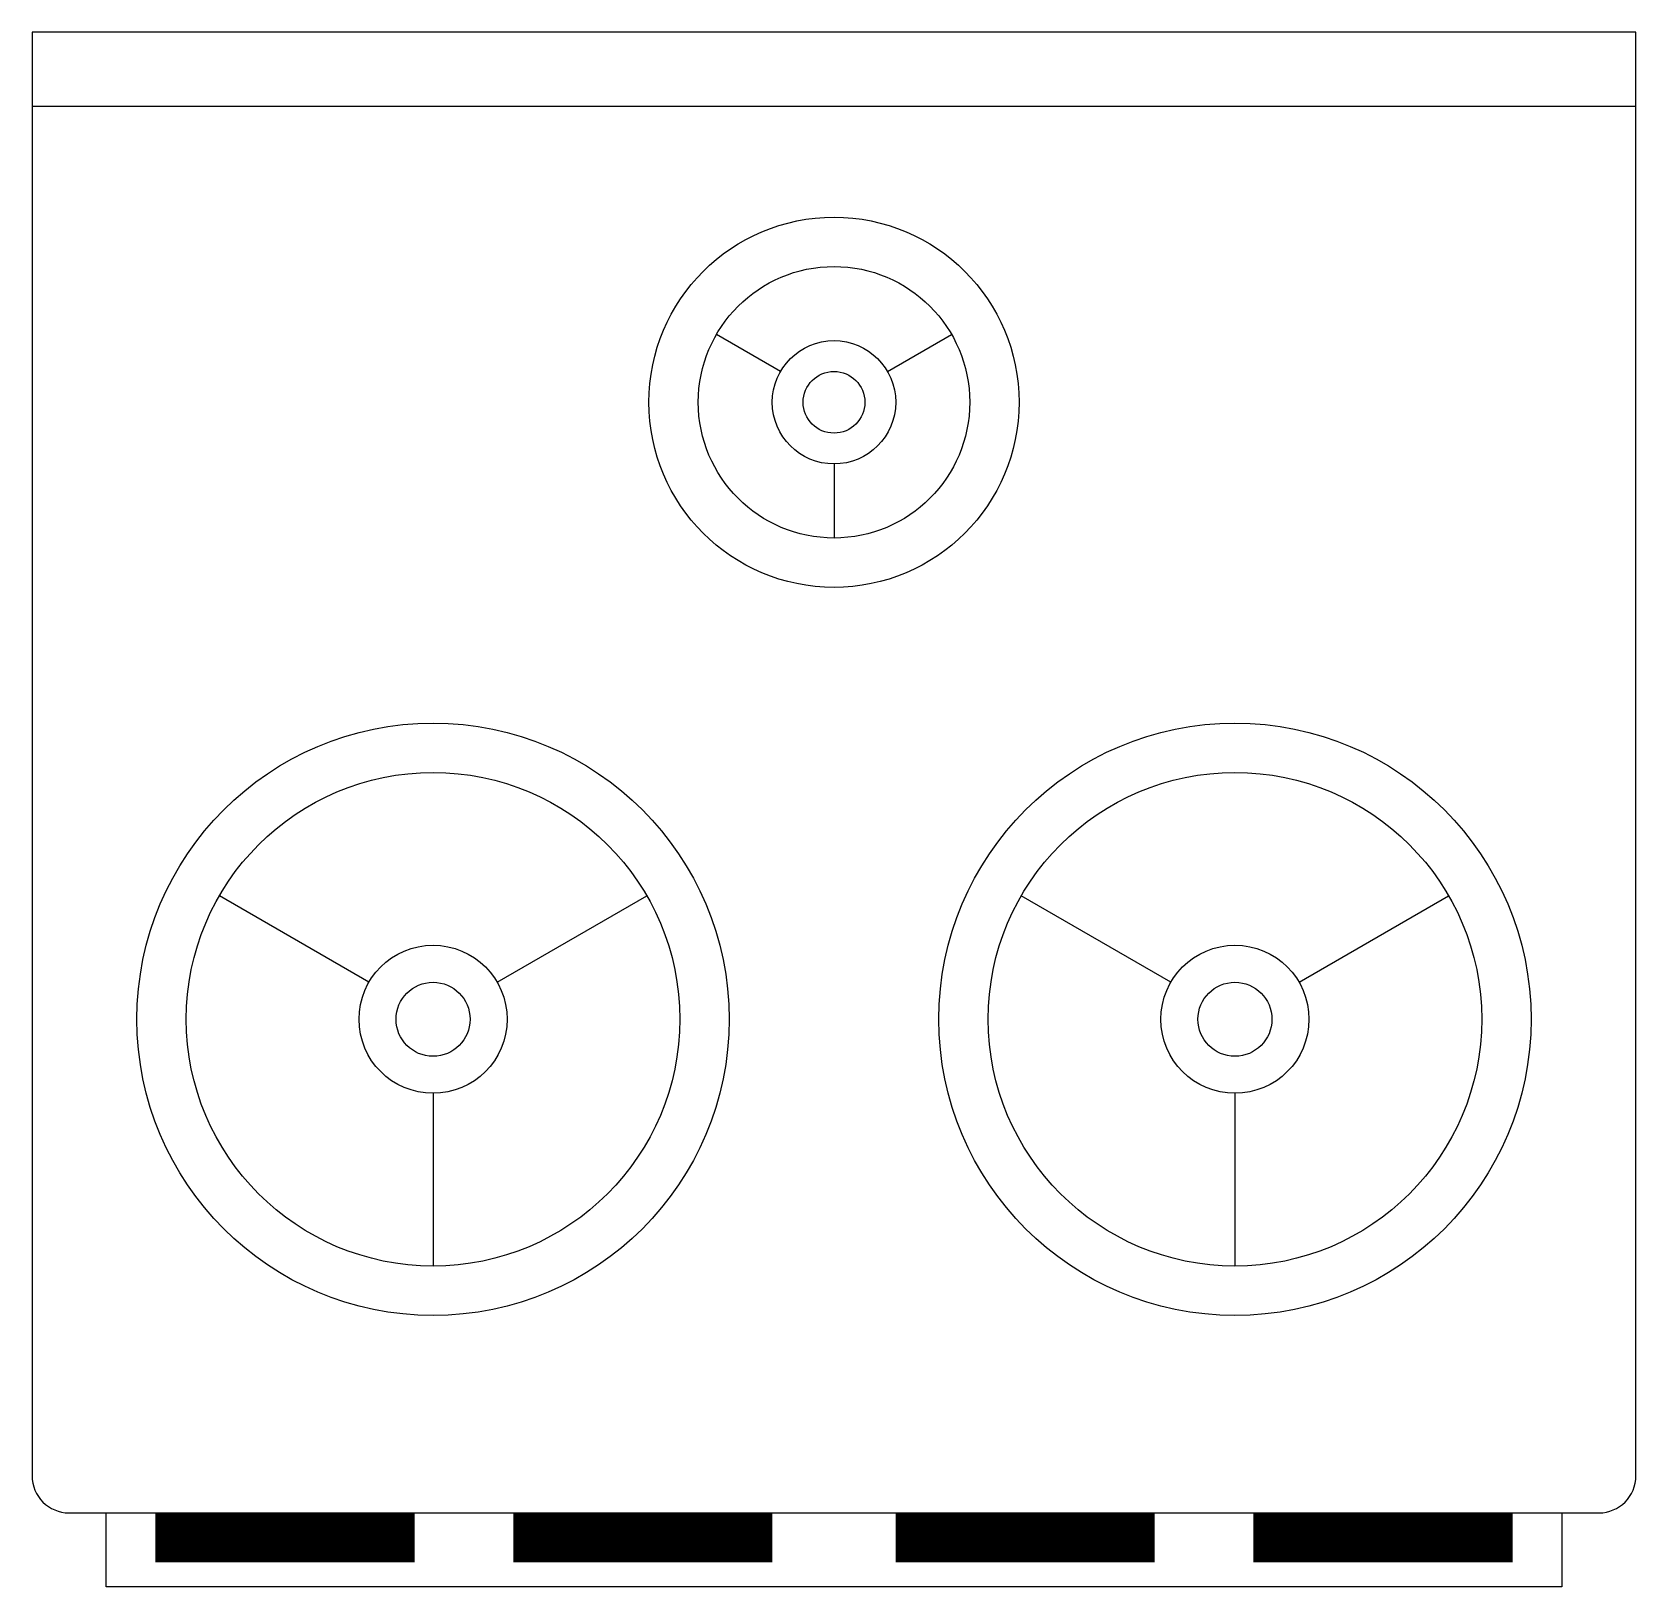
# Model space of a CAD drawing. Extents: x 1340.5 to 1405.5, y 925.8 to 988.8.
import ezdxf

# ---------------------------------------------------------------- set-up
doc = ezdxf.new("R2010")
doc.units = 0
doc.header["$MEASUREMENT"] = 0
doc.layers.get('0').update_dxf_attribs({"linetype": 'CONTINUOUS'})

msp = doc.modelspace()

# ---------------------------------------------------------------- linework, layer by layer
for p, q in [((1405.547, 988.807), (1340.547, 988.807)), ((1340.547, 988.807), (1340.547, 930.307)), ((1405.547, 930.307), (1405.547, 988.807)), ((1340.547, 985.807), (1405.547, 985.807)), ((1370.882, 975.057), (1368.284, 976.557)), ((1375.212, 975.057), (1377.81, 976.557)), ((1373.047, 971.307), (1373.047, 968.307)), ((1354.199, 950.307), (1348.137, 953.807)), ((1359.395, 950.307), (1365.457, 953.807)), ((1386.699, 950.307), (1380.637, 953.807)), ((1391.895, 950.307), (1397.957, 953.807)), ((1356.797, 945.807), (1356.797, 938.807)), ((1389.297, 945.807), (1389.297, 938.807)), ((1342.047, 928.807), (1404.047, 928.807)), ((1343.547, 925.807), (1343.547, 928.807)), ((1402.547, 928.807), (1402.547, 925.807)), ((1402.547, 925.807), (1343.547, 925.807))]:
    msp.add_line(p, q)
at = {"const_width": 2}
for points in [[(1345.547, 927.807), (1356.047, 927.807)], [(1360.047, 927.807), (1370.547, 927.807)], [(1375.547, 927.807), (1386.047, 927.807)], [(1390.047, 927.807), (1400.547, 927.807)]]:
    msp.add_lwpolyline(points, dxfattribs=at)
for centre, radius in [((1373.047, 973.807), 7.5), ((1373.047, 973.807), 5.5), ((1373.047, 973.807), 2.5), ((1373.047, 973.807), 1.25), ((1356.797, 948.807), 12), ((1389.297, 948.807), 12), ((1356.797, 948.807), 10), ((1389.297, 948.807), 10), ((1356.797, 948.807), 3), ((1389.297, 948.807), 3), ((1356.797, 948.807), 1.5), ((1389.297, 948.807), 1.5)]:
    msp.add_circle(centre, radius)
for centre, start, end in [((1342.047, 930.307), 180, 270), ((1404.047, 930.307), 270, 0)]:
    msp.add_arc(centre, 1.5, start, end)

doc.saveas('drawing.dxf')
